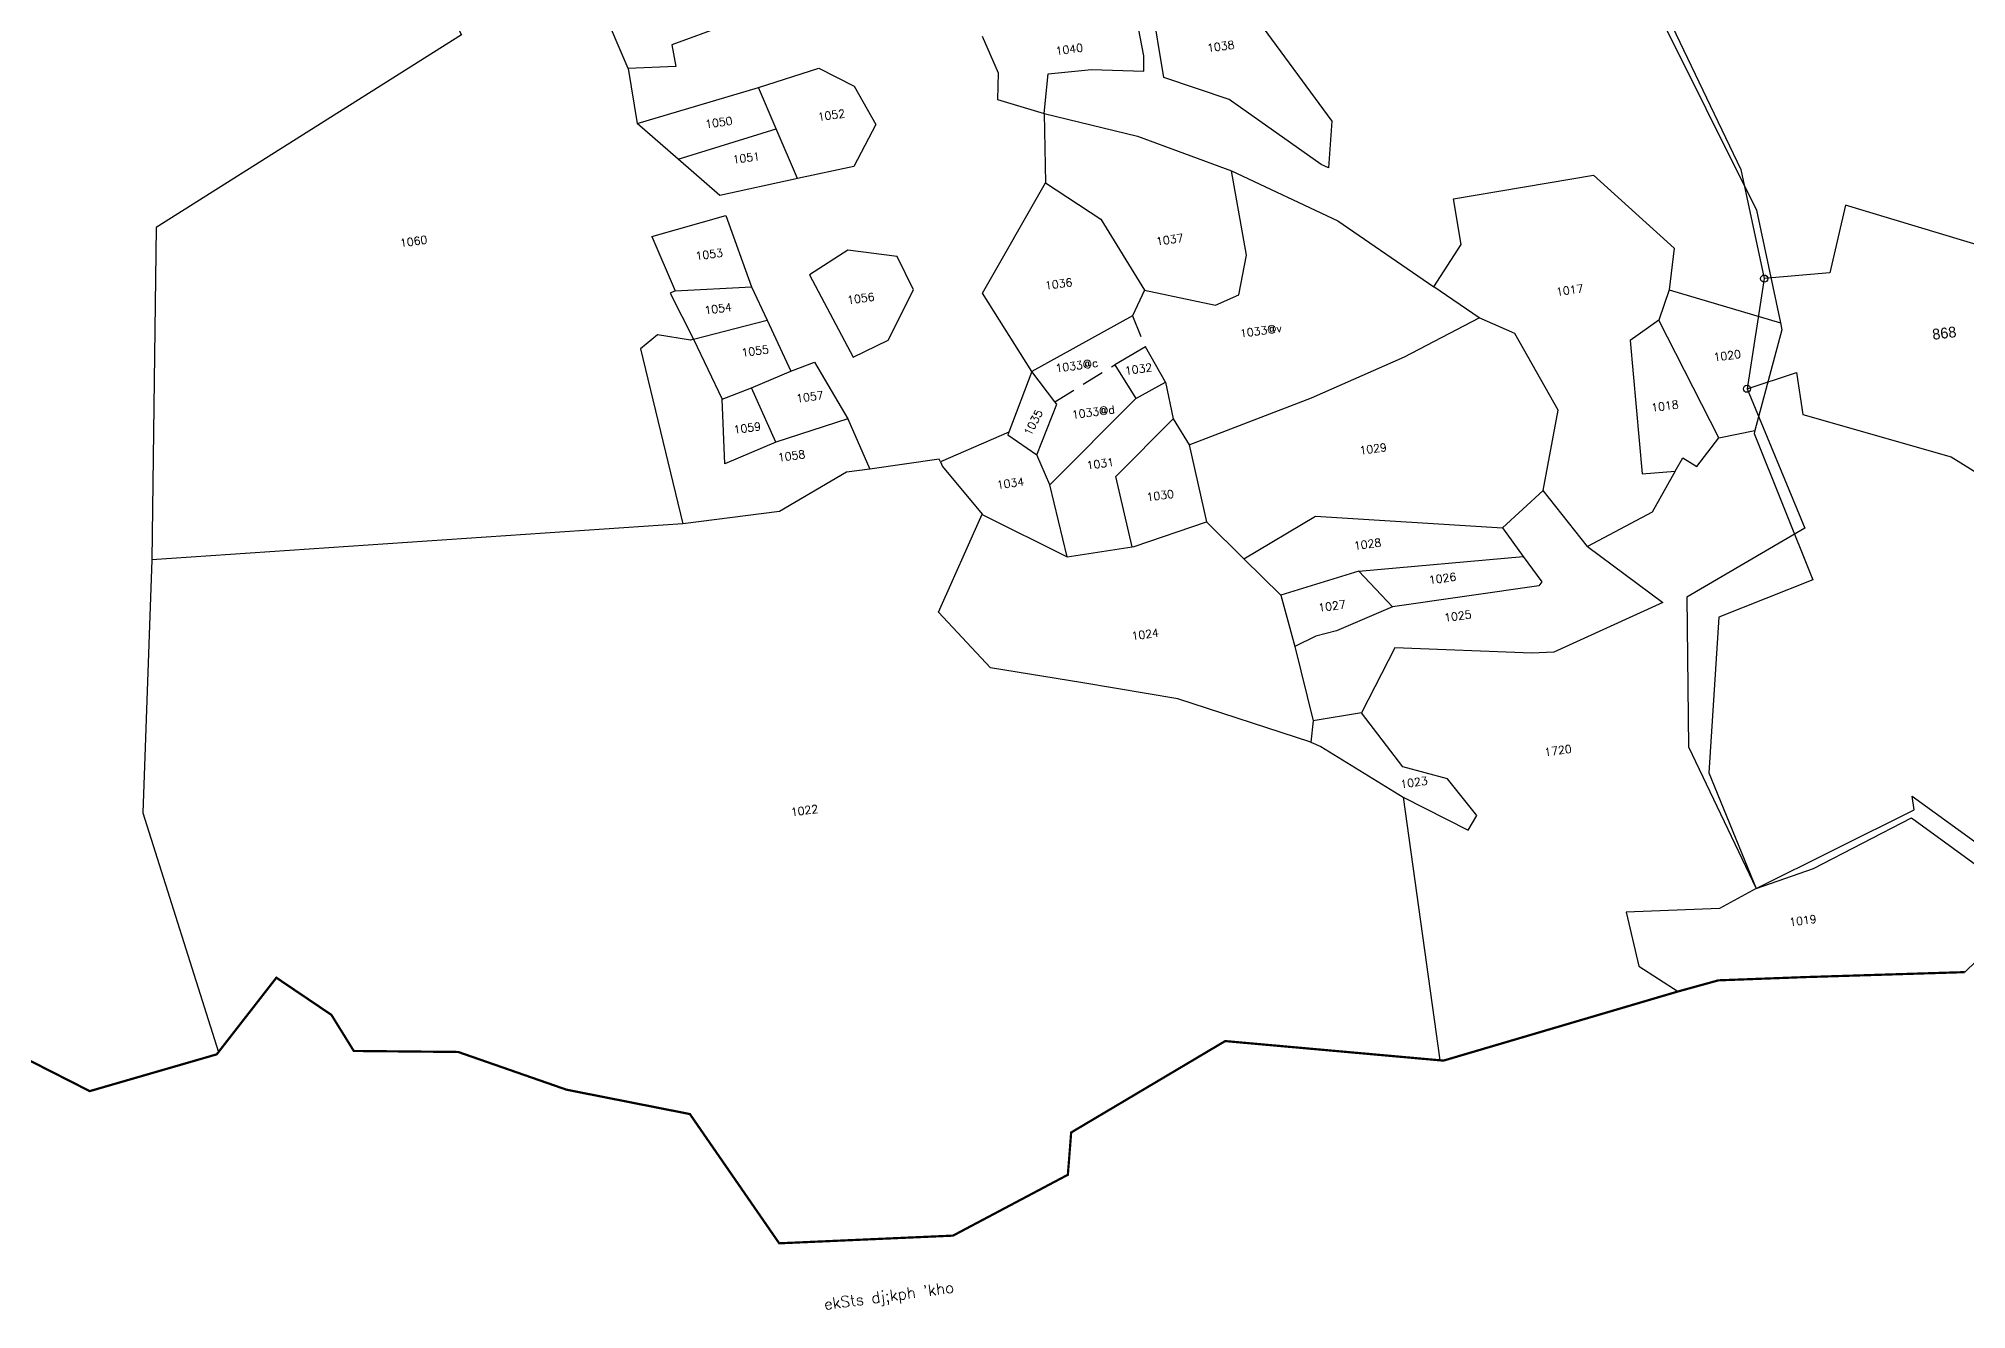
# Model space of a CAD drawing. Header units: metres. Extents: x 299660 to 303543, y 1964825 to 1967747.
# Drawn here: x 301421 to 302259, y 1965009 to 1965562 of the extents above; entities that cross this region are included whole.
import ezdxf

# ---------------------------------------------------------------- set-up
doc = ezdxf.new("R2010")
doc.units = ezdxf.units.M
doc.linetypes.add('DASHED', pattern=[0.75, 0.5, -0.25])
for name, color, linetype in [('POLY_PARCEL', 6, 'Continuous'), ('POLY_SUBPARCEL', 6, 'DASHED'), ('SYM_STONE', 1, 'Continuous'), ('TEXT_MAPOUT', 7, 'Continuous'), ('TEXT_PARCEL', 7, 'Continuous'), ('V_BOUND_LINE', 7, 'Continuous')]:
    doc.layers.add(name, color=color, linetype=linetype)
doc.styles.get("Standard").update_dxf_attribs({"font": 'simplex.shx'})
doc.styles.add('TEXT_MAP', font='')
doc.styles.get('TEXT_MAP').set_extended_font_data('Kruti Dev 050')

# ---------------------------------------------------------------- blocks, each defined once
blk = doc.blocks.new('eferw')
at = {"layer": 'POLY_PARCEL'}
for points in [[(709.45, 380.57), (746.13, 377.6), (743.73, 336.7), (731.33, 333.98), (731.57, 329), (720.86, 329.96)], [(720.86, 329.96), (716.8, 344.68), (716.02, 361.21), (712.73, 367.39)], [(681.7, 351.22), (684.72, 342.5), (610.95, 308.74), (599.97, 234.73)], [(852.91, 334.36), (862.15, 322.71), (876.15, 297.08), (873.98, 286.82), (872.46, 287.78), (853.91, 305.03), (840.02, 311.89), (839.52, 328.93)], [(943.41, 337.17), (968.14, 264.47), (970.06, 238.64)], [(720.86, 329.96), (721.24, 317.46)], [(800.76, 326.55), (803.24, 317.89), (802.28, 311.96), (812.23, 307.48)], [(812.23, 307.48), (814.33, 316.18), (824.13, 315.83), (835.75, 313.87), (836.21, 317.32), (835.61, 327.58)], [(721.24, 317.46), (749.35, 321.84)], [(749.35, 321.84), (763.36, 324.3), (770.75, 319.25), (774.38, 310.08), (768.24, 301.36), (755.3, 300.35)], [(752.06, 312.07), (749.35, 321.84)], [(729.32, 308.28), (721.24, 317.46)], [(729.32, 308.28), (752.06, 312.07)], [(755.3, 300.35), (755.04, 300.33), (737.53, 298.94), (729.32, 308.28)], [(755.3, 300.35), (752.06, 312.07)], [(812.23, 307.48), (810.45, 291.98)], [(812.23, 307.48), (832.41, 299.6), (852.31, 289.02)], [(721.14, 291.82), (738.25, 294.27), (741.78, 277.59)], [(721.14, 291.82), (724.69, 278.96)], [(801.75, 250.28), (793.14, 269.24), (810.45, 291.98)], [(810.45, 291.98), (821.69, 282.18), (829.28, 265.02)], [(829.28, 265.02), (844.65, 259.57), (850.21, 261.17), (853.13, 269.8), (852.31, 289.02)], [(852.31, 289.02), (874.48, 274.68), (893.92, 257.11)], [(724.69, 278.96), (723.48, 278.64), (727.33, 267.66)], [(724.69, 278.96), (741.78, 277.59)], [(741.78, 277.59), (744.27, 269.7)], [(893.92, 257.11), (901.27, 265.73), (900.91, 276.1), (932.82, 277.17), (948.63, 258.46), (946.26, 249.36)], [(727.33, 267.66), (726.61, 267.54), (719.44, 269.7), (715.25, 267.13), (719.39, 226.82)], [(727.33, 267.66), (744.27, 269.7)], [(744.27, 269.7), (748.08, 257.61)], [(727.33, 267.66), (731.91, 253.44)], [(829.28, 265.02), (825.84, 259.67)], [(738.78, 255.11), (748.08, 257.61)], [(748.08, 257.61), (753.61, 258.93), (759.3, 245.29)], [(825.84, 259.67), (801.75, 250.28)], [(903.06, 248.81), (893.92, 257.11)], [(742.6, 242.2), (730.57, 238.91), (731.91, 253.44)], [(731.91, 253.44), (738.78, 255.11)], [(742.6, 242.2), (738.78, 255.11)], [(827.8, 252.35), (820.43, 249.29)], [(831.21, 243.93), (827.8, 252.35)], [(801.75, 250.28), (794.83, 237.48)], [(806, 242.82), (801.75, 250.28)], [(820.43, 249.29), (824.13, 241.18)], [(834.58, 229.19), (863.3, 236.01), (885.24, 242.36), (903.06, 248.81)], [(912.11, 208.39), (917.87, 225.86), (910.55, 244.25), (903.06, 248.81)], [(946.26, 249.36), (943.05, 242.89)], [(946.26, 249.36), (970.06, 238.64)], [(759.3, 245.29), (742.6, 242.2)], [(759.3, 245.29), (762.72, 233.35)], [(800.4, 231.56), (806.32, 242.25), (806, 242.82)], [(824.13, 241.18), (831.21, 243.93)], [(831.21, 243.93), (831.8, 235.5)], [(943.05, 242.89), (936.02, 239.25), (934.7, 209.11), (942.13, 208.72)], [(952.89, 214.86), (943.05, 242.89)], [(802.38, 224.51), (824.13, 241.18)], [(970.06, 238.64), (970.14, 237.06), (961.15, 215.44)], [(599.97, 234.73), (590.37, 178.6), (599.99, 122.97)], [(719.39, 226.82), (599.97, 234.73)], [(794.83, 237.48), (778.68, 232.89)], [(794.83, 237.48), (794.51, 236.88), (800.4, 231.56)], [(818.83, 208.18), (817.32, 224.39), (831.8, 235.5)], [(831.8, 235.5), (834.58, 229.19)], [(762.72, 233.35), (757.44, 233.4), (741.3, 226.63), (719.39, 226.82)], [(778.68, 232.89), (778.46, 233.55), (762.72, 233.35)], [(778.68, 232.89), (778.96, 231.79), (786.39, 219.98)], [(802.38, 224.51), (800.4, 231.56)], [(834.58, 229.19), (836.14, 211.51)], [(804.03, 207.89), (802.38, 224.51)], [(852.83, 159.23), (824.48, 172.91), (803.78, 179.33), (783.66, 185.48), (773.71, 199.44), (786.39, 219.98)], [(786.39, 219.98), (786.5, 219.81), (804.03, 207.89)], [(961.15, 215.44), (960.88, 214.76), (969.55, 180.39), (947.48, 174.85), (940.58, 140.47), (947.66, 113.23)], [(942.13, 208.72), (944.23, 211.52), (947.1, 209.14), (952.89, 214.86)], [(952.89, 214.86), (961.15, 215.44)], [(804.03, 207.89), (818.83, 208.18)], [(818.83, 208.18), (819.3, 208.19), (836.14, 211.51)], [(836.14, 211.51), (843.36, 202.18)], [(843.36, 202.18), (860.63, 209.52), (901.97, 201.27)], [(912.11, 208.39), (901.97, 201.27)], [(920.32, 194.58), (912.11, 208.39)], [(942.13, 208.72), (935.81, 200.26), (920.32, 194.58)], [(843.36, 202.18), (850.5, 192.93)], [(901.97, 201.27), (905.73, 194.28)], [(868.6, 195.95), (850.5, 192.93)], [(868.6, 195.95), (905.73, 194.28)], [(875.05, 186.99), (868.6, 195.95)], [(850.5, 192.93), (852.11, 181.1)], [(920.32, 194.58), (935.46, 179.84), (909.68, 172.03), (904.7, 172.44), (874.35, 177.79), (864.95, 164.26)], [(905.73, 194.28), (909.07, 188.08), (908.35, 187.29), (875.05, 186.99)], [(875.05, 186.99), (861.87, 183.33), (857.07, 182.74), (852.11, 181.1)], [(852.11, 181.1), (854, 163.98)], [(854, 163.98), (852.83, 159.23)], [(864.95, 164.26), (854, 163.98)], [(871.71, 144.24), (885.24, 134.88), (887.6, 137.89), (882.13, 146.98), (872.57, 150.98), (864.95, 164.26)], [(852.83, 159.23), (854.89, 158.03), (871.71, 144.24)], [(871.71, 144.24), (871.96, 84.46)], [(947.66, 113.23), (961.02, 115.99), (984.42, 124.37), (1008.76, 101.03), (991.62, 88.34)], [(947.66, 113.23), (938.87, 109.88), (917.95, 111.85), (919.19, 99.47), (927.18, 92.65)]]:
    blk.add_lwpolyline(points, dxfattribs=at)
blk.add_lwpolyline([(770.65, 261.6), (777.86, 272.08), (775.18, 279.96), (764.36, 282.89), (755.1, 278.54), (762.39, 258.85)], close=True, dxfattribs=at)
at = {"layer": 'POLY_SUBPARCEL', "ltscale": 10}
for points in [[(825.84, 259.67), (827.8, 252.35)], [(806, 242.82), (820.43, 249.29)]]:
    blk.add_lwpolyline(points, dxfattribs=at)
at = {"layer": 'V_BOUND_LINE', "const_width": 0.5}
for points in [[(599.99, 122.97), (599.54, 122.53), (570.14, 118.15), (506.61, 162.07), (487.94, 169.25)], [(871.96, 84.46), (824.72, 95.19), (787.65, 79.44), (785.64, 70.11), (758.21, 59.99), (719.24, 63.5), (703.22, 95), (676.46, 104.14), (653.44, 115.81), (630.2, 119.17), (626.3, 127.89), (615.15, 137.83), (599.99, 122.97)], [(927.18, 92.65), (872.76, 84.27), (871.96, 84.46)], [(991.62, 88.34), (956.09, 92.01), (936.49, 93.91), (927.18, 92.65)]]:
    blk.add_lwpolyline(points, dxfattribs=at)
at = {"layer": 'TEXT_MAPOUT', "ltscale": 10}
blk.add_text("ekSts dj;kph 'kho", height=2.5, dxfattribs=at).set_placement((727.39, 47.27))
at = {"layer": 'TEXT_PARCEL'}
for s, p in [('1040', (816.71, 320.12)), ('1038', (850.55, 316.21)), ('1050', (736.38, 314.33)), ('1052', (761.69, 312.58)), ('1051', (741.44, 305.61)), ('1060', (664.79, 296.99)), ('1053', (730.28, 285.21)), ('1054', (730.63, 272.83)), ('1037', (833.36, 274.65)), ('1056', (762.74, 270.82)), ('1036', (807.28, 268.13)), ('1055', (737.61, 262.28)), ('1057', (748.43, 250.42)), ('1033@v', (849.3, 251.6)), ('1017', (920.99, 251.38)), ('1059', (733.55, 245.35)), ('1033@c', (807.13, 249.37)), ('1032', (822.52, 246.73)), ('1058', (742.56, 237.8)), ('1033@d', (809.37, 238.5)), ('1020', (954.14, 232.04)), ('1034', (790.53, 225.13)), ('1031', (811.16, 226.78)), ('1029', (872.41, 221.9)), ('1018', (938.73, 222.67)), ('1030', (823.55, 217.89)), ('1028', (868.29, 200.81)), ('1026', (883.99, 190.93)), ('1024', (816.04, 187.38)), ('1027', (858.52, 188.09)), ('1025', (886.27, 182.07)), ('1022', (734.79, 158.35)), ('1023', (871.49, 146.29)), ('1720', (904.55, 149.09)), ('1019', (954.03, 103.82))]:
    blk.add_text(s, height=1.8, dxfattribs=at).set_placement(p)
blk.add_text('1035', height=1.8, rotation=54.9871, dxfattribs=at).set_placement((799.53, 235.82))
blk = doc.blocks.new('STONE')
blk.add_circle((0, 0), 0.851)
blk = doc.blocks.new('fvfv')
at = {"layer": 'POLY_PARCEL'}
for points in [[(-718.49, 1337.17), (-697.21, 1304.91), (-673.61, 1235.37), (-671.91, 1216.88)], [(-633.91, 1175.39), (-631.8, 1181.98), (-623.26, 1197.18), (-611.13, 1199.35), (-615.49, 1209.25), (-657.04, 1227.4), (-660.98, 1216.54), (-671.91, 1216.88)], [(-671.91, 1216.88), (-676.93, 1199.03)], [(-676.93, 1199.03), (-670.14, 1174.84), (-691, 1165.79), (-693.71, 1141.03), (-685.32, 1116.3), (-657.71, 1126.17), (-657.74, 1128.45), (-634.93, 1107.36)], [(-676.93, 1199.03), (-668.45, 1200.75), (-668.23, 1193.7), (-644.57, 1183.74), (-634.24, 1175.46), (-633.91, 1175.39)]]:
    blk.add_lwpolyline(points, dxfattribs=at)
at = {"layer": 'SYM_STONE', "xscale": 0.7, "yscale": 0.7, "zscale": 0.7}
for p in [(-671.91, 1216.88), (-676.93, 1199.03)]:
    blk.add_blockref('STONE', p, dxfattribs=at)
at = {"layer": 'TEXT_PARCEL', "style": 'TEXT_MAP'}
blk.add_text('868', height=1.8, dxfattribs=at).set_placement((-645.27, 1203.42))

msp = doc.modelspace()

# ---------------------------------------------------------------- block references
for name, p, xscale, yscale, zscale, rotation in [('fvfv', (304293.35, 1962509.65), 2.612999559762152, 2.612999559762152, 2.612999559762152, 6.843922406763803), ('eferw', (300382.65, 1964730.97), 1.931870415217887, 1.931870415217887, 1.931870415217887, 7.678013842247641)]:
    msp.add_blockref(name, p, dxfattribs=dict(xscale=xscale, yscale=yscale, zscale=zscale, rotation=rotation))

doc.saveas('drawing.dxf')
